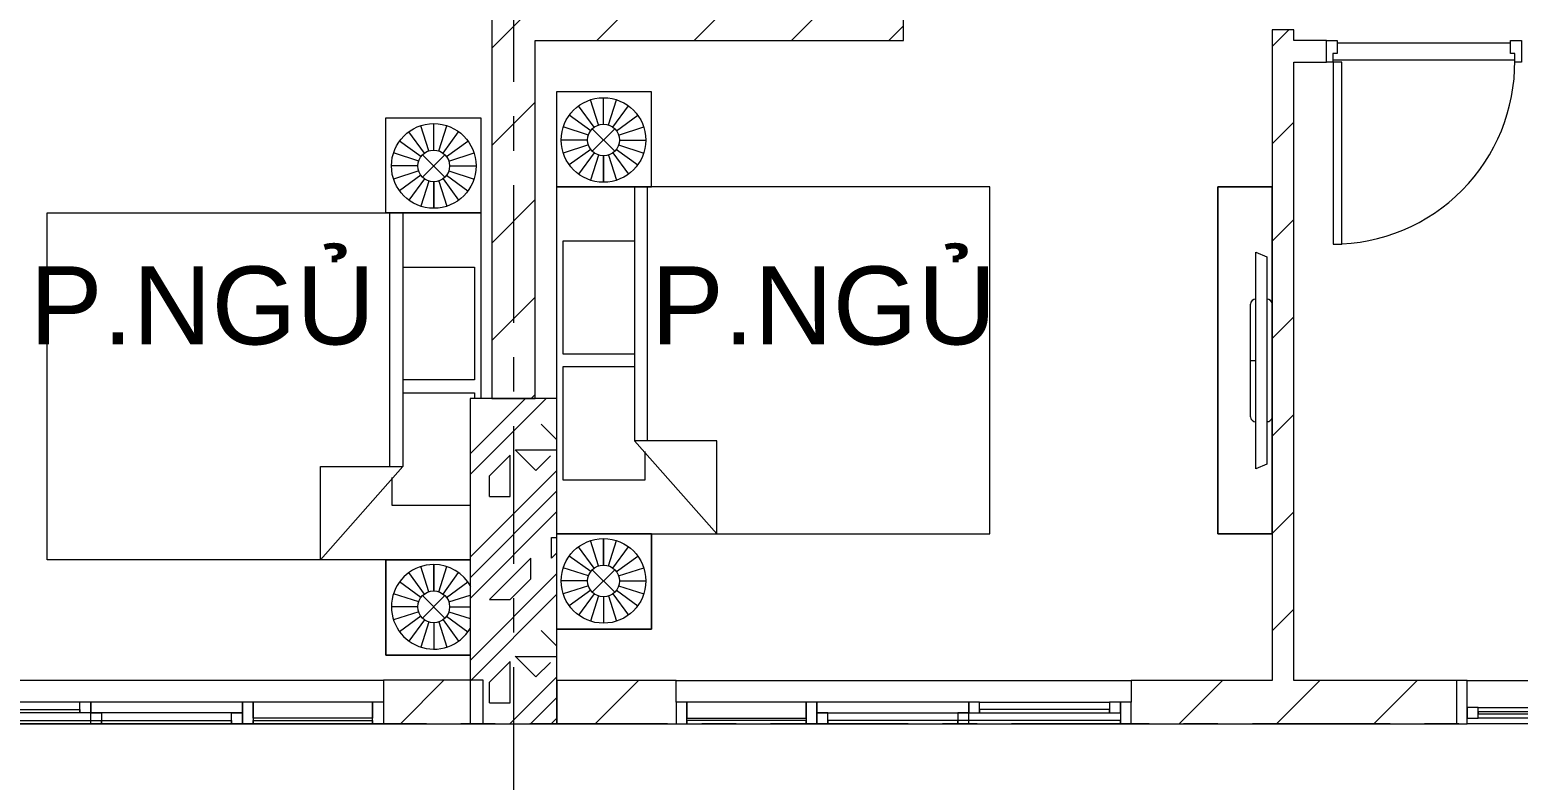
# Model space of a CAD drawing. Header units: millimetres. Extents: x -20144 to 117583, y -11426 to 48263.
# Drawn here: x 30170 to 37036, y -261 to 3200 of the extents above; entities that cross this region are included whole.
import ezdxf

# ---------------------------------------------------------------- set-up
doc = ezdxf.new("R2010")
doc.units = ezdxf.units.MM
doc.linetypes.add('Grid Line', pattern=[22.225, 12.7, -3.175, 3.175, -3.175])
for name, color, linetype, lineweight in [('CHU', 181, 'Continuous', 5), ('CUA', 31, 'Continuous', 9), ('DIM', 1, 'Continuous', 5), ('HATCH-TUONG', 152, 'Continuous', 9), ('NET CAT', 3, 'Continuous', 5), ('NET-CAT', 3, 'Continuous', 9), ('NET-THAY', 2, 'Continuous', 15), ('THIET BI', 44, 'Continuous', 5), ('TRUC', 225, 'Continuous', 5)]:
    doc.layers.add(name, color=color, linetype=linetype, lineweight=lineweight)
doc.styles.add('Arial', font='arial.ttf', dxfattribs={"height": 360})
doc.styles.add('TA1', font='arial.ttf')
doc.dimstyles.new('D_200_KTx2', dxfattribs={"dimtxt": 400, "dimasz": 300, "dimexe": 300, "dimexo": 300, "dimgap": 160, "dimtad": 1, "dimdec": 0, "dimzin": 9, "dimtxsty": 'TA1', "dimblk": 'ARCHTICK', "dimcen": 1, "dimdle": 300, "dimclrd": 256, "dimclre": 256, "dimclrt": 7, "dimadec": 0, "dimazin": 0, "dimtfac": 1, "dimtdec": 0, "dimtix": 1, "dimtmove": 1, "dimatfit": 3, "dimldrblk": 'ARCHTICK', "dimfxl": 1, "dimtolj": 1, "dimtzin": 0, "dimlwd": -1, "dimlwe": -1, "dimarcsym": 0})
pattern_1 = [(45, (0, 0), (-224.5064, 224.5064), [])]

# ---------------------------------------------------------------- blocks, each defined once
blk = doc.blocks.new('CUA PHONG NGU - Type 1-368226-MẶT BẰNG TẦNG 24')
at = {"layer": 'CUA', "lineweight": 5}
for p, q in [((-348.5, -52.3), (-348.5, 47.7)), ((-348.5, 47.7), (-298.5, 47.7)), ((-298.5, 47.7), (-298.5, -11.3)), ((501.5, 47.7), (551.5, 47.7)), ((501.5, -11.3), (501.5, 47.7)), ((551.5, 47.7), (551.5, -52.3)), ((-318.5, -52.3), (-348.5, -52.3)), ((-318.5, -11.3), (-318.5, -52.3)), ((-298.5, -11.3), (-318.5, -11.3)), ((521.5, -11.3), (501.5, -11.3)), ((521.5, -52.3), (521.5, -11.3)), ((551.5, -52.3), (521.5, -52.3))]:
    blk.add_line(p, q, dxfattribs=at)
at = {"layer": 'CUA'}
for p, q in [((-277.5, -52.3), (-317.5, -52.3)), ((-317.5, -52.3), (-317.5, -890.3)), ((-277.5, -890.3), (-277.5, -52.3)), ((-317.5, -890.3), (-277.5, -890.3))]:
    blk.add_line(p, q, dxfattribs=at)
at = {"layer": 'CUA', "lineweight": 5}
blk.add_arc((-317.5, -52.3), 838, 270, 0.5, dxfattribs=at)
blk = doc.blocks.new('X-PHONG NGU 2 - X-PHONG NGU 2_Recovery_-378306-MẶT BẰNG TẦNG 24')
at = {"layer": 'CUA'}
for p, q in [((-1000, 0), (-1050, 0)), ((-1050, 0), (-1050, -100)), ((-450, 0), (-1000, 0)), ((-1000, 0), (-1000, -75)), ((-1000, -100), (-1000, 0)), ((-450, -75), (-450, 0)), ((-400, 0), (-450, 0)), ((-450, 0), (-450, -100)), ((300, 0), (-400, 0)), ((-400, 0), (-400, -50)), ((-400, -100), (-400, 0)), ((300, -50), (300, 0)), ((350, 0), (300, 0)), ((300, 0), (300, -50)), ((350, -50), (350, 0)), ((350, 0), (950, 0)), ((1000, 0), (950, 0)), ((950, 0), (950, -50)), ((1050, 0), (1000, 0)), ((1000, 0), (1000, -100)), ((1000, -50), (1000, 0)), ((1050, -100), (1050, 0)), ((-400, -50), (300, -50)), ((-350, -50), (-400, -50)), ((-400, -50), (-400, -100)), ((-350, -100), (-350, -50)), ((300, -50), (250, -50)), ((250, -50), (250, -100)), ((300, -50), (350, -50)), ((300, -100), (300, -50)), ((950, -35), (350, -35)), ((350, -35), (350, -50)), ((350, -50), (950, -50)), ((950, -50), (950, -35)), ((950, -50), (1000, -50)), ((-1050, -100), (-1000, -100)), ((-1000, -75), (-450, -75)), ((-450, -85), (-1000, -85)), ((-1000, -85), (-1000, -100)), ((-1000, -100), (-450, -100)), ((-450, -100), (-450, -85)), ((-450, -100), (-400, -100)), ((-400, -100), (-350, -100)), ((250, -85), (-350, -85)), ((-350, -85), (-350, -100)), ((-350, -100), (250, -100)), ((1000, -85), (250, -85)), ((250, -85), (250, -100)), ((250, -100), (250, -85)), ((250, -100), (1000, -100)), ((250, -100), (300, -100)), ((1000, -100), (1000, -85)), ((1000, -100), (1050, -100))]:
    blk.add_line(p, q, dxfattribs=at)
blk = doc.blocks.new('X-PHONG NGU 5 - X-PHONG NGU 900-417337-MẶT BẰNG TẦNG 24')
at = {"layer": 'CUA'}
for p, q in [((-400, 100), (-450, 100)), ((-450, 100), (-450, -100)), ((-400, -100), (-400, 100)), ((-400, 100), (400, 100)), ((450, 100), (400, 100)), ((400, 100), (400, -100)), ((450, -100), (450, 100)), ((-350, -25), (-400, -25)), ((-400, -25), (-400, -75)), ((-350, -75), (-350, -25)), ((-350, -25), (350, -25)), ((350, -45), (-350, -45)), ((-350, -45), (-350, -55)), ((-350, -55), (350, -55)), ((400, -25), (350, -25)), ((350, -25), (350, -75)), ((350, -55), (350, -45)), ((400, -75), (400, -25)), ((-450, -100), (-400, -100)), ((-400, -75), (-350, -75)), ((400, -100), (-400, -100)), ((350, -75), (-350, -75)), ((350, -75), (400, -75)), ((400, -100), (450, -100))]:
    blk.add_line(p, q, dxfattribs=at)
blk = doc.blocks.new('X-TV - X-TV-442868-MẶT BẰNG TẦNG 24')
at = {"layer": 'THIET BI'}
for p, q in [((1600, 250), (0, 250)), ((0, 250), (0, 0)), ((0, 250), (1600, 250)), ((0, 0), (0, 250)), ((1600, 0), (1600, 250)), ((1600, 250), (1600, 0)), ((300, 75), (1300, 75)), ((322.5, 25), (300, 75)), ((540, 100), (1060, 100)), ((800, 100), (800, 75)), ((1300, 75), (1277.5, 25)), ((1277.5, 25), (322.5, 25)), ((0, 0), (1600, 0)), ((1060, 0), (540, 0))]:
    blk.add_line(p, q, dxfattribs=at)
for centre, start_param, end_param in [((540, 75), 0, 1.570796), ((1060, 75), 4.712389, 6.283185), ((540, 25), 1.570796, 3.141593), ((1060, 25), 3.141593, 4.712389)]:
    blk.add_ellipse(centre, major_axis=(0, 25), ratio=0.9, start_param=start_param, end_param=end_param, dxfattribs=at)
blk = doc.blocks.new('X-GIUONG - X-GIUONG-V9-MẶT BẰNG TẦNG 24')
at = {"layer": 'THIET BI'}
for p, q in [((-1239, -1.9), (-1239, -439)), ((-1239, -439), (-1239, -1.9)), ((-1059.6, -158.2), (-1131.2, -59.5)), ((-1039.2, -147.8), (-1076.9, -31.8)), ((-1016.6, -144.2), (-1016.6, -22.2)), ((-993.9, -147.8), (-956.3, -31.8)), ((-973.5, -158.2), (-901.9, -59.5)), ((-800, -439), (-800, -1.9)), ((-800, -1.9), (-800, -2000)), ((-800, -1.9), (-800, -439)), ((-800, -1.9), (-800, -2000)), ((-550, -30), (-550, -410)), ((-30, -30), (-550, -30)), ((800, 0), (-175.1, 0)), ((800, 0), (-175.1, 0)), ((-30, -360), (-30, -30)), ((30, -30), (30, -360)), ((550, -30), (30, -30)), ((550, -360), (550, -30)), ((1239, 0), (800, 0)), ((800, 0), (800, -439)), ((800, -2000), (800, 0)), ((1239, 0), (800, 0)), ((800, 0), (800, -439)), ((800, -2000), (800, 0)), ((973.5, -158.2), (901.9, -59.5)), ((993.9, -147.8), (956.3, -31.8)), ((1016.6, -144.2), (1016.6, -22.2)), ((1039.2, -147.8), (1076.9, -31.8)), ((1059.6, -158.2), (1131.2, -59.5)), ((1239, -439), (1239, 0)), ((1239, -439), (1239, 0)), ((-1075.8, -174.4), (-1174.4, -102.7)), ((-957.4, -174.4), (-858.7, -102.7)), ((957.4, -174.4), (858.7, -102.7)), ((1075.8, -174.4), (1174.4, -102.7)), ((-1086.1, -194.8), (-1202.1, -157.1)), ((-1068.3, -269.1), (-964.8, -165.6)), ((-1068.3, -165.6), (-964.8, -269.1)), ((-947, -194.8), (-831, -157.1)), ((947, -194.8), (831, -157.1)), ((1068.3, -269.1), (964.8, -165.6)), ((1068.3, -165.6), (964.8, -269.1)), ((1086.1, -194.8), (1202.1, -157.1)), ((-1089.7, -217.4), (-1211.7, -217.4)), ((-1086.1, -240), (-1202.1, -277.7)), ((-1075.8, -260.4), (-1174.4, -332.1)), ((-957.4, -260.4), (-858.7, -332.1)), ((-947, -240), (-831, -277.7)), ((-943.4, -217.4), (-821.4, -217.4)), ((-821.4, -217.4), (-943.4, -217.4)), ((943.4, -217.4), (821.4, -217.4)), ((821.4, -217.4), (943.4, -217.4)), ((947, -240), (831, -277.7)), ((957.4, -260.4), (858.7, -332.1)), ((1075.8, -260.4), (1174.4, -332.1)), ((1086.1, -240), (1202.1, -277.7)), ((1089.7, -217.4), (1211.7, -217.4)), ((-1059.6, -276.6), (-1131.2, -375.2)), ((-1039.2, -287), (-1076.9, -402.9)), ((-1016.6, -290.5), (-1016.6, -412.5)), ((-993.9, -287), (-956.3, -402.9)), ((-973.5, -276.6), (-901.9, -375.2)), ((973.5, -276.6), (901.9, -375.2)), ((993.9, -287), (956.3, -402.9)), ((1016.6, -290.5), (1016.6, -412.5)), ((1039.2, -287), (1076.9, -402.9)), ((1059.6, -276.6), (1131.2, -375.2)), ((-370, -360), (-800, -740)), ((-550, -410), (-420, -410)), ((-370, -740), (-370, -360)), ((800, -360), (-370, -360)), ((-1239, -439), (-800, -439)), ((-800, -439), (-1239, -439)), ((-370, -420), (800, -420)), ((800, -439), (1239, -439)), ((800, -439), (1239, -439)), ((-800, -740), (-370, -740)), ((-800, -2000), (800, -2000)), ((-800, -2000), (800, -2000))]:
    blk.add_line(p, q, dxfattribs=at)
for centre, radius in [((-1016.6, -217.4), 195.1), ((1016.6, -217.4), 195.1), ((-1016.6, -217.4), 73.2), ((1016.6, -217.4), 73.2)]:
    blk.add_circle(centre, radius, dxfattribs=at)
blk = doc.blocks.new('X-PHONG NGU 2 - X-PHONG NGU 2_Recovery_-626354-MẶT BẰNG TẦNG 24')
at = {"layer": 'CUA'}
for p, q in [((-1050, 100), (-1000, 100)), ((-1050, 0), (-1050, 100)), ((-1000, 100), (-450, 100)), ((-1000, 85), (-1000, 100)), ((-1000, 100), (-1000, 0)), ((-450, 85), (-1000, 85)), ((-1000, 75), (-450, 75)), ((-1000, 0), (-1000, 75)), ((-450, 100), (-450, 85)), ((-450, 100), (-400, 100)), ((-450, 0), (-450, 100)), ((-450, 75), (-450, 0)), ((-400, 100), (-350, 100)), ((-400, 50), (-400, 100)), ((-400, 100), (-400, 0)), ((-350, 100), (250, 100)), ((-350, 85), (-350, 100)), ((-350, 100), (-350, 50)), ((250, 85), (-350, 85)), ((250, 100), (1000, 100)), ((250, 85), (250, 100)), ((250, 100), (250, 85)), ((250, 100), (300, 100)), ((250, 50), (250, 100)), ((1000, 85), (250, 85)), ((300, 100), (300, 50)), ((1000, 100), (1000, 85)), ((1000, 100), (1050, 100)), ((1000, 0), (1000, 100)), ((1050, 100), (1050, 0)), ((-1000, 0), (-1050, 0)), ((-450, 0), (-1000, 0)), ((-400, 0), (-450, 0)), ((-400, 50), (300, 50)), ((-400, 0), (-400, 50)), ((-350, 50), (-400, 50)), ((300, 0), (-400, 0)), ((300, 50), (250, 50)), ((300, 50), (300, 0)), ((300, 50), (350, 50)), ((300, 0), (300, 50)), ((350, 0), (300, 0)), ((350, 50), (950, 50)), ((350, 35), (350, 50)), ((350, 50), (350, 0)), ((950, 35), (350, 35)), ((950, 0), (350, 0)), ((950, 50), (950, 35)), ((950, 50), (1000, 50)), ((950, 0), (950, 50)), ((1000, 0), (950, 0)), ((1000, 50), (1000, 0)), ((1050, 0), (1000, 0))]:
    blk.add_line(p, q, dxfattribs=at)
blk = doc.blocks.new('X-GIUONG - X-GIUONG-V37-MẶT BẰNG TẦNG 24')
at = {"layer": 'THIET BI'}
for p, q in [((-800, 2000), (800, 2000)), ((-800, 49.9), (-800, 2000)), ((-800, 49.9), (-800, 2000)), ((-800, 2000), (800, 2000)), ((800, 2000), (800, 0)), ((800, 2000), (800, 0)), ((-800, 740), (-370, 740)), ((-370, 360), (-800, 740)), ((-370, 740), (-370, 360)), ((-1239, 439), (-800, 439)), ((-1239, 49.9), (-1239, 439)), ((-1239, 439), (-1239, 49.9)), ((-800, 439), (-1239, 439)), ((-1016.6, 290.5), (-1016.6, 412.5)), ((-800, 439), (-800, 49.9)), ((-800, 49.9), (-800, 439)), ((-370, 420), (800, 420)), ((800, 439), (1239, 439)), ((800, 0), (800, 439)), ((800, 439), (1239, 439)), ((800, 0), (800, 439)), ((1016.6, 290.5), (1016.6, 412.5)), ((1239, 439), (1239, 0)), ((1239, 439), (1239, 0)), ((-1059.6, 276.6), (-1131.2, 375.2)), ((-1039.2, 287), (-1076.9, 402.9)), ((-993.9, 287), (-956.3, 402.9)), ((-973.5, 276.6), (-901.9, 375.2)), ((-550, 410), (-420, 410)), ((-550, 49.9), (-550, 410)), ((800, 360), (-370, 360)), ((-30, 360), (-30, 30)), ((30, 30), (30, 360)), ((550, 360), (550, 30)), ((973.5, 276.6), (901.9, 375.2)), ((993.9, 287), (956.3, 402.9)), ((1039.2, 287), (1076.9, 402.9)), ((1059.6, 276.6), (1131.2, 375.2)), ((-1086.1, 240), (-1202.1, 277.7)), ((-1075.8, 260.4), (-1174.4, 332.1)), ((-957.4, 260.4), (-858.7, 332.1)), ((-947, 240), (-831, 277.7)), ((947, 240), (831, 277.7)), ((957.4, 260.4), (858.7, 332.1)), ((1075.8, 260.4), (1174.4, 332.1)), ((1086.1, 240), (1202.1, 277.7)), ((-1089.7, 217.4), (-1211.7, 217.4)), ((-1068.3, 269.1), (-964.8, 165.6)), ((-1068.3, 165.6), (-964.8, 269.1)), ((-943.4, 217.4), (-821.4, 217.4)), ((-821.4, 217.4), (-943.4, 217.4)), ((943.4, 217.4), (821.4, 217.4)), ((821.4, 217.4), (943.4, 217.4)), ((1068.3, 269.1), (964.8, 165.6)), ((1068.3, 165.6), (964.8, 269.1)), ((1089.7, 217.4), (1211.7, 217.4)), ((-1086.1, 194.8), (-1202.1, 157.1)), ((-1075.8, 174.4), (-1174.4, 102.7)), ((-1059.6, 158.2), (-1131.2, 59.5)), ((-1039.2, 147.8), (-1071, 49.9)), ((-1016.6, 144.2), (-1016.6, 49.9)), ((-993.9, 147.8), (-962.2, 49.9)), ((-973.5, 158.2), (-901.9, 59.5)), ((-957.4, 174.4), (-858.7, 102.7)), ((-947, 194.8), (-831, 157.1)), ((947, 194.8), (831, 157.1)), ((957.4, 174.4), (858.7, 102.7)), ((973.5, 158.2), (901.9, 59.5)), ((993.9, 147.8), (956.3, 31.8)), ((1016.6, 144.2), (1016.6, 22.2)), ((1039.2, 147.8), (1076.9, 31.8)), ((1059.6, 158.2), (1131.2, 59.5)), ((1075.8, 174.4), (1174.4, 102.7)), ((1086.1, 194.8), (1202.1, 157.1)), ((-30, 30), (-55.5, 30)), ((800, 0), (-55.5, 0)), ((800, 0), (-55.5, 0)), ((550, 30), (30, 30)), ((1239, 0), (800, 0)), ((1239, 0), (800, 0))]:
    blk.add_line(p, q, dxfattribs=at)
for centre, radius in [((1016.6, 217.4), 195.1), ((-1016.6, 217.4), 73.2), ((1016.6, 217.4), 73.2)]:
    blk.add_circle(centre, radius, dxfattribs=at)
for start, end in [(360, 239.3117), (298.73657, 360)]:
    blk.add_arc((-1016.6, 217.4), 195.1, start, end, dxfattribs=at)
blk = doc.blocks.new('_ARCHTICK')
at = {"color": 0, "linetype": 'ByBlock', "const_width": 0.15}
blk.add_lwpolyline([(-0.5, -0.5), (0.5, 0.5)], dxfattribs=at)
blk = doc.blocks.new('*D270')
at = {"layer": 'Defpoints', "color": 0, "transparency": 16777216}
for p in [(28050.5, -0.1), (32400.5, -0.1), (32400.5, -2000.1)]:
    blk.add_point(p, dxfattribs=at)
at = {"layer": 'DIM', "transparency": 16777216}
for p, q in [((28050.5, -300.1), (28050.5, -2300.1)), ((32400.5, -300.1), (32400.5, -2300.1)), ((27750.5, -2000.1), (32700.5, -2000.1))]:
    blk.add_line(p, q, dxfattribs=at)
at = {"layer": 'DIM', "transparency": 16777216, "xscale": 300, "yscale": 300, "zscale": 300, "rotation": 180}
blk.add_blockref('_ARCHTICK', (28050.5, -2000.1), dxfattribs=at)
at = {"layer": 'DIM', "transparency": 16777216, "xscale": 300, "yscale": 300, "zscale": 300}
blk.add_blockref('_ARCHTICK', (32400.5, -2000.1), dxfattribs=at)
at = {"layer": 'DIM', "color": 7, "transparency": 16777216, "insert": (30225.5, -1635.7), "char_height": 400, "attachment_point": 5, "style": 'TA1'}
blk.add_mtext('\\A1;4350', dxfattribs=at)
blk = doc.blocks.new('*D271')
at = {"layer": 'Defpoints', "color": 0, "transparency": 16777216}
for p in [(32400.5, -0.1), (39630.5, -0.1), (39630.5, -2000.1)]:
    blk.add_point(p, dxfattribs=at)
at = {"layer": 'DIM', "transparency": 16777216}
for p, q in [((32400.5, -300.1), (32400.5, -2300.1)), ((39630.5, -300.1), (39630.5, -2300.1)), ((32100.5, -2000.1), (39930.5, -2000.1))]:
    blk.add_line(p, q, dxfattribs=at)
at = {"layer": 'DIM', "transparency": 16777216, "xscale": 300, "yscale": 300, "zscale": 300, "rotation": 180}
blk.add_blockref('_ARCHTICK', (32400.5, -2000.1), dxfattribs=at)
at = {"layer": 'DIM', "transparency": 16777216, "xscale": 300, "yscale": 300, "zscale": 300}
blk.add_blockref('_ARCHTICK', (39630.5, -2000.1), dxfattribs=at)
at = {"layer": 'DIM', "color": 7, "transparency": 16777216, "insert": (36015.5, -1635.7), "char_height": 400, "attachment_point": 5, "style": 'TA1'}
blk.add_mtext('\\A1;7230', dxfattribs=at)

msp = doc.modelspace()

# ---------------------------------------------------------------- hatches: boundary and pattern name
at = {"layer": 'HATCH-TUONG', "lineweight": 5}
h = msp.add_hatch(dxfattribs=at)
h.set_pattern_fill('FP_2', color=256, style=0, pattern_type=2)
h.set_pattern_definition(pattern_1)
h.paths.add_polyline_path([(32500.5, 1499.9), (32500.5, 8400), (32300.5, 8400), (32300.5, 1499.9)], flags=0)
h = msp.add_hatch(dxfattribs=at)
h.set_pattern_fill('FP_2', color=256, style=0, pattern_type=2)
h.set_pattern_definition(pattern_1)
h.paths.add_polyline_path([(34200.5, 3149.9), (34200.5, 3349.9), (34100.5, 3349.9), (34100.5, 3149.9)], flags=0)
h.paths.add_polyline_path([(34200.5, 4049.9), (34200.5, 6849.9), (34100.5, 6849.9), (34100.5, 4049.9)], flags=0)
h = msp.add_hatch(dxfattribs=at)
h.set_pattern_fill('FP_2', color=256, style=0, pattern_type=2)
h.set_pattern_definition(pattern_1)
h.paths.add_polyline_path([(36000.5, 199.9), (36000.5, 3199.9), (35900.5, 3199.9), (35900.5, 199.9)], flags=0)
h.paths.add_polyline_path([(35900.5, 4099.9), (36000.5, 4099.9), (36000.5, 6049.9), (35900.5, 6049.9), (35900.5, 4689.9)], flags=0)
h.paths.add_polyline_path([(35900.5, 6749.9), (36000.5, 6749.9), (36000.5, 6849.9), (35900.5, 6849.9)], flags=0)
h = msp.add_hatch(dxfattribs=at)
h.set_pattern_fill('FP_2', color=256, style=0, pattern_type=2)
h.set_pattern_definition(pattern_1)
h.paths.add_polyline_path([(32500.5, 3149.9), (34100.5, 3149.9), (34100.5, 3249.9), (32500.5, 3249.9)], flags=0)
h = msp.add_hatch(dxfattribs=at)
h.set_pattern_fill('FP_2', color=256, style=0, pattern_type=2)
h.set_pattern_definition(pattern_1)
h.paths.add_polyline_path([(40800.5, 3049.9), (40800.5, 3149.9), (37050.5, 3149.9), (37050.5, 3049.9), (38365.9, 3049.9)], flags=0)
h.paths.add_polyline_path([(36000.5, 3049.9), (36150.5, 3049.9), (36150.5, 3149.9), (36000.5, 3149.9), (36000.5, 3083.2)], flags=0)
h = msp.add_hatch(dxfattribs=at)
h.set_pattern_fill('FP_2', color=256, style=0, pattern_type=2)
h.set_pattern_definition(pattern_1)
h.paths.add_polyline_path([(32260.4, 0), (32260.4, 200), (31800.5, 200), (31800.5, 0)], flags=0)
h.paths.add_polyline_path([(29700.5, 0), (29700.5, 200), (29100.5, 200), (29100.5, 0)], flags=0)
h = msp.add_hatch(dxfattribs=at)
h.set_pattern_fill('FP_2', color=256, style=0, pattern_type=2)
h.set_pattern_definition(pattern_1)
h.paths.add_polyline_path([(39350.5, -0.1), (39350.5, 199.9), (37650.5, 199.9), (37650.5, -0.1), (38365.9, -0.1)], flags=0)
h.paths.add_polyline_path([(36750.5, -0.1), (36750.5, 199.9), (35250.5, 199.9), (35250.5, -0.1)], flags=0)
h.paths.add_polyline_path([(33150.5, -0.1), (33150.5, 199.9), (32600.5, 199.9), (32600.5, -0.1)], flags=0)
at = {"layer": 'NET CAT'}
h = msp.add_hatch(dxfattribs=at)
h.set_pattern_fill('FP_1', color=256, style=0, pattern_type=2)
h.set_pattern_definition([(45, (95.25, 0), (-476.246, 476.246), []), (45, (190.5, 0), (-476.246, 476.246), []), (45, (0, 0), (-476.246, 476.246), []), (45, (476.25, 0), (-476.246, 476.246), []), (45, (571.5, 0), (-476.246, 476.246), []), (0, (381, 95.25), (0, 952.5), [95.25, -857.25]), (0, (476.25, 190.5), (0, 952.5), [95.25, -857.25]), (45, (381, 95.25), (0, 952.491), [134.684, -1212.342]), (45, (476.25, 95.25), (0, 952.491), [134.684, -1212.342]), (0, (381, 95.25), (0, 952.5), [95.25, -857.25]), (90, (-95.25, 95.25), (-952.5, 6e-14), [95.25, -857.25]), (90, (0, 95.25), (-952.5, 6e-14), [190.5, -762]), (45, (-95.25, 190.5), (0, 952.491), [134.684, -1212.342]), (90, (762, 381), (-952.5, 6e-14), [95.25, -857.25]), (0, (666.75, 381), (0, 952.5), [95.25, -857.25]), (45, (666.75, 381), (0, 952.491), [134.683, -1212.342]), (0, (857.25, 95.25), (0, 952.5), [95.25, -857.25]), (0, (857.25, 571.5), (0, 952.5), [95.25, -857.25]), (90, (1047.75, 666.75), (-952.5, 6e-14), [95.25, -857.25]), (45, (857.25, 571.5), (0, 952.491), [269.367, -1077.66]), (45, (952.5, 571.5), (0, 952.491), [134.683, -1212.342]), (45, (1143, 762), (0, 952.491), [134.684, -1212.342]), (0, (1143, 857.25), (0, 952.5), [95.25, -857.25]), (90, (1143, 762), (-952.5, 6e-14), [95.25, -857.25]), (0, (476.25, 762), (0, 952.5), [95.25, -857.25]), (0, (666.75, 857.25), (0, 952.5), [95.25, -857.25]), (90, (571.5, 762), (-952.5, 6e-14), [95.25, -857.25]), (90, (666.75, 762), (-952.5, 6e-14), [95.25, -857.25]), (45, (476.25, 762), (0, 952.491), [134.684, -1212.342]), (45, (666.75, 762), (0, 952.491), [134.683, -1212.342]), (135, (119, 214.8), (-952.491, 6e-14), [134.684, -1212.342]), (135, (238.1, 333.4), (-952.491, 6e-14), [134.684, -1212.342]), (135, (309.56, 404.8), (-952.491, 6e-14), [134.684, -1212.342]), (135, (333.4, 428.6), (-952.491, 6e-14), [134.683, -1212.342]), (135, (381, 476.25), (-952.491, 6e-14), [134.683, -1212.342]), (135, (404.8, 500.06), (-952.491, 6e-14), [134.684, -1212.342]), (135, (476.25, 571.5), (-952.491, 6e-14), [134.683, -1212.342]), (135, (523.9, 619.1), (-952.491, 6e-14), [134.684, -1212.342]), (45, (119, 214.8), (0, 952.491), [95.25, -1251.776]), (45, (238.1, 333.4), (0, 952.491), [67.36, -1279.665]), (45, (404.8, 500.06), (0, 952.491), [67.36, -1279.665]), (45, (309.56, 595.3), (0, 952.491), [67.36, -1279.665]), (45, (476.25, 571.5), (0, 952.491), [67.36, -1279.665]), (45, (381, 666.75), (0, 952.491), [67.36, -1279.665]), (0, (24.2, 309.5), (0, 952.5), [190.043, -762.457]), (0, (238.1, 523.9), (0, 952.5), [95.25, -857.25])])
h.paths.add_polyline_path([(32600.5, -0.1), (32600.5, 1499.9), (32200.5, 1499.9), (32200.5, -0.1)], flags=0)

# ---------------------------------------------------------------- linework, layer by layer
at = {"layer": 'NET CAT', "lineweight": 13}
for p, q in [((32600.5, 1499.9), (32200.5, 1499.9)), ((32200.5, 1499.9), (32200.5, -0.1)), ((32600.5, -0.1), (32600.5, 1499.9)), ((32200.5, -0.1), (32600.5, -0.1))]:
    msp.add_line(p, q, dxfattribs=at)
at = {"layer": 'NET-CAT', "lineweight": 15}
for p, q in [((32300.5, 3500), (32300.5, 1499.9)), ((34200.5, 3149.9), (34200.5, 3349.9)), ((35900.5, 3199.9), (35900.5, 199.9)), ((36000.5, 3199.9), (35900.5, 3199.9)), ((36000.5, 3149.9), (36000.5, 3199.9)), ((32500.5, 3149.9), (34100.5, 3149.9)), ((32500.5, 1499.9), (32500.5, 3149.9)), ((34100.5, 3149.9), (34200.5, 3149.9)), ((36150.5, 3149.9), (36000.5, 3149.9)), ((36150.5, 3049.9), (36150.5, 3149.9)), ((36000.5, 199.9), (36000.5, 3049.9)), ((36000.5, 3049.9), (36150.5, 3049.9)), ((32300.5, 1499.9), (32500.5, 1499.9)), ((32260.4, 200), (31800.5, 200)), ((31800.5, 200), (31800.5, 100)), ((32260.4, 0), (32260.4, 200)), ((33150.5, 199.9), (32600.5, 199.9)), ((32600.5, 199.9), (32600.5, -0.1)), ((33150.5, 99.9), (33150.5, 199.9)), ((35900.5, 199.9), (35250.5, 199.9)), ((35250.5, 199.9), (35250.5, 99.9)), ((36750.5, 199.9), (36000.5, 199.9)), ((31800.5, 0), (32260.4, 0)), ((32600.5, -0.1), (33150.5, -0.1)), ((35250.5, -0.1), (36750.5, -0.1))]:
    msp.add_line(p, q, dxfattribs=at)
at = {"layer": 'NET-THAY', "lineweight": 9}
for p, q in [((36200.5, 3139.9), (37000.5, 3139.9)), ((37020.5, 3059.9), (36180.5, 3059.9)), ((29700.5, 200), (31800.5, 200)), ((33150.5, 199.9), (35250.5, 199.9)), ((29100.5, -0.1), (32200.5, -0.1))]:
    msp.add_line(p, q, dxfattribs=at)
at = {"layer": 'TRUC', "linetype": 'Grid Line', "ltscale": 50}
for p, q in [((32400.5, 43599.9), (32400.5, -4500.1)), ((42000.5, -0.1), (-12092.4, -0.1))]:
    msp.add_line(p, q, dxfattribs=at)

# ---------------------------------------------------------------- block references
at = {"lineweight": 9}
for name, p in [('CUA PHONG NGU - Type 1-368226-MẶT BẰNG TẦNG 24', (36499.1, 3102.2)), ('X-PHONG NGU 5 - X-PHONG NGU 900-417337-MẶT BẰNG TẦNG 24', (37200.5, 99.9)), ('X-PHONG NGU 2 - X-PHONG NGU 2_Recovery_-378306-MẶT BẰNG TẦNG 24', (34200.5, 99.9))]:
    msp.add_blockref(name, p, dxfattribs=at)
for name, p, rotation in [('X-GIUONG - X-GIUONG-V9-MẶT BẰNG TẦNG 24', (32598.7, 1675), 90), ('X-GIUONG - X-GIUONG-V37-MẶT BẰNG TẦNG 24', (32250.5, 1555.4), 90), ('X-TV - X-TV-442868-MẶT BẰNG TẦNG 24', (35900.5, 875), 90), ('X-PHONG NGU 2 - X-PHONG NGU 2_Recovery_-626354-MẶT BẰNG TẦNG 24', (30750.5, 100), 180)]:
    msp.add_blockref(name, p, dxfattribs=dict(at, rotation=rotation))

# ---------------------------------------------------------------- texts
at = {"layer": 'CHU', "color": 7, "char_height": 360, "width": 1577.62, "attachment_point": 3, "line_spacing_factor": 0.936439, "style": 'Arial'}
for insert in [(31762.6, 2108.8), (34628.1, 2108.8)]:
    msp.add_mtext('\\pt2540.0016,5079.9996,7620.0012,10159.9992,12700.0008,15239.9988,17780.0004,20319.9984,22860,25400.0016,27939.9996,30480.0012,33019.9992,35560.0008,38099.9988,40640.0004,43179.9984,45720,48260.0016,50799.9996,53340.0012,55879.9992,58420.0008,60959.9988,63500.0004,66039.9984,68580,71120.0016,73659.9996,76200.0012,78739.9992,81280.0008;P.NGỦ', dxfattribs=dict(at, insert=insert))

# ---------------------------------------------------------------- dimensions: what is measured, and where the dimension line sits
at = {"layer": 'DIM'}
for base, p1, p2, picture, middle in [((32400.5, -2000.1), (28050.5, -0.1), (32400.5, -0.1), '*D270', (30225.5, -1635.7)), ((39630.5, -2000.1), (32400.5, -0.1), (39630.5, -0.1), '*D271', (36015.5, -1635.7))]:
    dim = msp.add_linear_dim(base=base, p1=p1, p2=p2, dimstyle='D_200_KTx2', dxfattribs=at)
    dim.commit()
    dim.dimension.update_dxf_attribs({"geometry": picture, "text_midpoint": middle})

doc.saveas('drawing.dxf')
